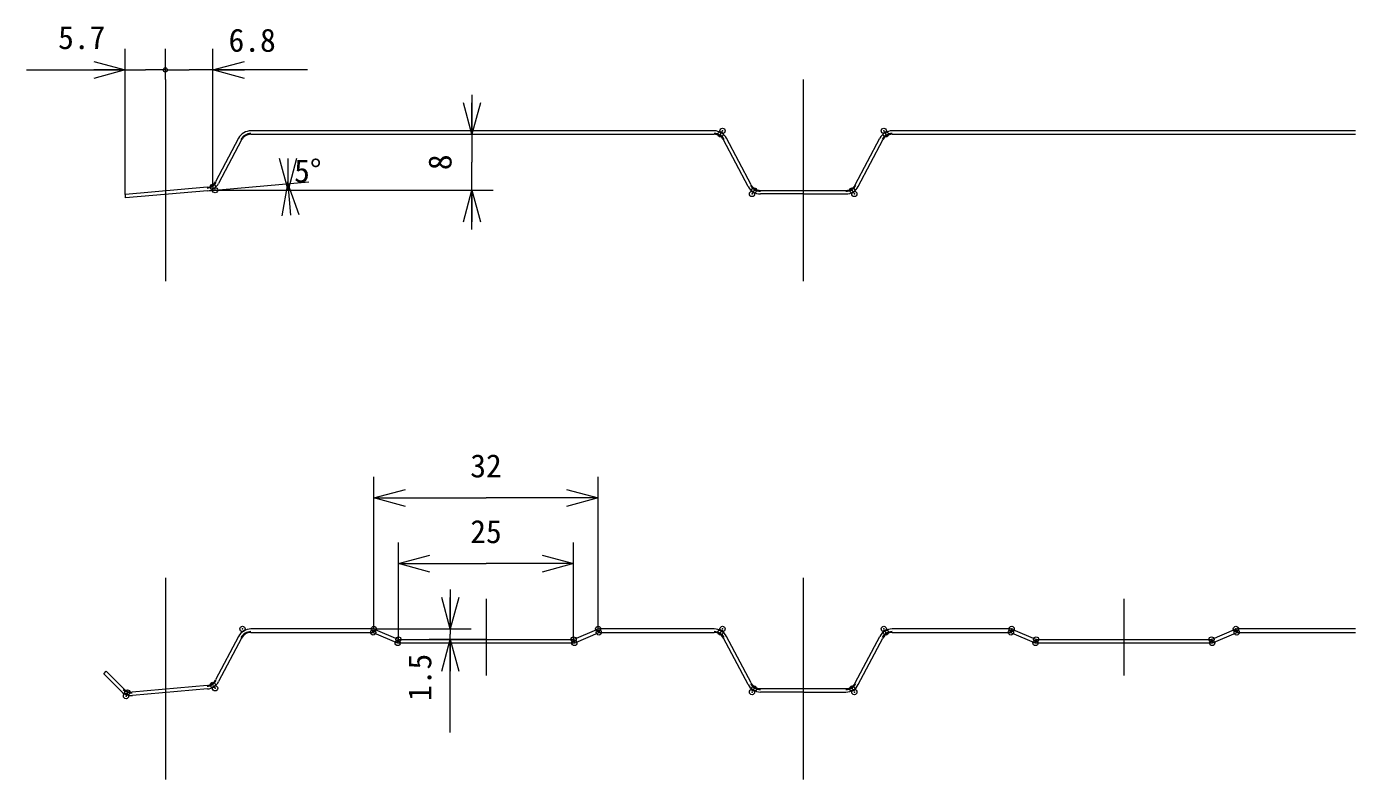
# Model space of a CAD drawing. Units: millimetres on the paper, with parts at other scales. Extents: x -208 to 189, y -184 to 139.
# Drawn here: x -126.2 to 0.2, y 1.3 to 72.8 of the extents above; entities that cross this region are included whole.
import ezdxf
from ezdxf.enums import TextEntityAlignment as Align

# ---------------------------------------------------------------- set-up
doc = ezdxf.new("R2010")
doc.units = ezdxf.units.MM
doc.header["$PDMODE"] = 32
doc.header["$PDSIZE"] = 0.5
for name, color, linetype, lineweight in [('0-0_寸法', 7, 'Continuous', 18), ('0-1_通り', 7, 'Continuous', 18), ('1-1', 7, 'Continuous', 18)]:
    doc.layers.add(name, color=color, linetype=linetype, lineweight=lineweight)
doc.styles.add('ＭＳ ゴシック', font='')
doc.styles.get('ＭＳ ゴシック').set_extended_font_data('MS Gothic')

# ---------------------------------------------------------------- blocks, each defined once
blk = doc.blocks.new('_OPEN30')
at = {"layer": '0-0_寸法'}
blk.add_line((0, 0), (-0.5, 0), dxfattribs=at)
blk.add_lwpolyline([(-0.5, 0.134), (0, 0), (-0.5, -0.134)], dxfattribs=at)
blk = doc.blocks.new('D2(1)')
at = {"layer": '0-1_通り', "color": 3}
for p, q in [((64.2812, 132.8837), (64.2812, 143.2638)), ((57.2359, 141.7638), (65.7099, 141.7638)), ((67.1386, 141.7638), (65.7099, 141.7638))]:
    blk.add_line(p, q, dxfattribs=at)
at = {"layer": '0-1_通り', "xscale": 4.5, "yscale": 4.5}
blk.add_blockref('_OPEN30', (64.2812, 141.7638), dxfattribs=at)
at = {"layer": '0-1_通り', "style": 'ＭＳ ゴシック'}
blk.add_text('5.7', height=1.65, dxfattribs=at).set_placement((59.4859, 142.7544), align=Align.BOTTOM_LEFT)
blk = doc.blocks.new('_DOT')
at = {"layer": '0-0_寸法'}
blk.add_line((-0.25, 0), (-0.5, 0), dxfattribs=at)
blk.add_circle((0, 0), 0.125, dxfattribs=at)
blk.add_circle((0, 0), 0.125, dxfattribs=at)
blk = doc.blocks.new('D3(1)')
at = {"layer": '0-1_通り', "color": 3}
for p, q in [((67.1386, 141.0751), (67.1386, 143.2638)), ((70.5247, 133.4299), (70.5247, 143.2638)), ((67.1386, 141.7638), (68.8316, 141.7638)), ((77.2721, 141.7638), (68.8316, 141.7638))]:
    blk.add_line(p, q, dxfattribs=at)
at = {"layer": '0-1_通り', "rotation": 180}
for name, p, xscale, yscale in [('_OPEN30', (70.5247, 141.7638), 4.5, 4.5), ('_DOT', (67.1386, 141.7638), 1.2, 1.2)]:
    blk.add_blockref(name, p, dxfattribs=dict(at, xscale=xscale, yscale=yscale))
at = {"layer": '0-1_通り', "style": 'ＭＳ ゴシック'}
blk.add_text('6.8', height=1.65, dxfattribs=at).set_placement((71.6471, 142.5619), align=Align.BOTTOM_LEFT)
blk = doc.blocks.new('D4(1)')
at = {"layer": '0-1_通り', "color": 3}
for p, q in [((89.0128, 139.9853), (89.0128, 135.1828)), ((73.2407, 137.1728), (90.5128, 137.1728)), ((89.0128, 130.3802), (89.0128, 135.1828)), ((70.682, 133.1927), (90.5128, 133.1927))]:
    blk.add_line(p, q, dxfattribs=at)
at = {"layer": '0-1_通り', "xscale": 4.5, "yscale": 4.5}
for p, rotation in [((89.0128, 137.1728), 270), ((89.0128, 133.1927), 90)]:
    blk.add_blockref('_OPEN30', p, dxfattribs=dict(at, rotation=rotation))
at = {"layer": '0-1_通り', "style": 'ＭＳ ゴシック'}
blk.add_text('8', height=1.65, rotation=90, dxfattribs=at).set_placement((88.0485, 134.6203), align=Align.BOTTOM_LEFT)
blk = doc.blocks.new('D5(1)')
at = {"layer": '0-1_通り', "color": 3}
for p, q in [((70.1399, 133.1453), (77.3628, 133.7772)), ((70.682, 133.1927), (77.3883, 133.1927))]:
    blk.add_line(p, q, dxfattribs=at)
for start, end in [(2.5, 6.62837), (0, 2.5)]:
    blk.add_arc((70.682, 133.1927), 5.2063, start, end, dxfattribs=at)
at = {"layer": '0-1_通り', "xscale": 4.5, "yscale": 4.5}
for p, rotation in [((75.8883, 133.1927), 270), ((75.8685, 133.6465), 95)]:
    blk.add_blockref('_OPEN30', p, dxfattribs=dict(at, rotation=rotation))
at = {"layer": '0-1_通り', "style": 'ＭＳ ゴシック'}
blk.add_text('5%%d', height=1.65, dxfattribs=at).set_placement((76.3239, 133.2463), align=Align.BOTTOM_LEFT)
blk = doc.blocks.new('D39')
at = {"layer": '0-1_通り', "color": 3}
for p, q in [((83.7636, 101.1607), (83.7636, 108.0685)), ((96.2636, 101.1607), (96.2636, 108.0685)), ((83.7636, 106.5685), (90.0136, 106.5685)), ((96.2636, 106.5685), (90.0136, 106.5685))]:
    blk.add_line(p, q, dxfattribs=at)
at = {"layer": '0-1_通り', "xscale": 4.5, "yscale": 4.5, "rotation": 180}
blk.add_blockref('_OPEN30', (83.7636, 106.5685), dxfattribs=at)
at = {"layer": '0-1_通り', "xscale": 4.5, "yscale": 4.5}
blk.add_blockref('_OPEN30', (96.2636, 106.5685), dxfattribs=at)
at = {"layer": '0-1_通り', "style": 'ＭＳ ゴシック'}
blk.add_text('25', height=1.65, dxfattribs=at).set_placement((88.8886, 107.5327), align=Align.BOTTOM_LEFT)
blk = doc.blocks.new('D40')
at = {"layer": '0-1_通り', "color": 3}
for p, q in [((87.4628, 104.7232), (87.4628, 101.5357)), ((82.0136, 101.9107), (88.9628, 101.9107)), ((87.4628, 94.5232), (87.4628, 101.5357)), ((90.0136, 101.1607), (85.9628, 101.1607))]:
    blk.add_line(p, q, dxfattribs=at)
at = {"layer": '0-1_通り', "xscale": 4.5, "yscale": 4.5}
for p, rotation in [((87.4628, 101.9107), 270), ((87.4628, 101.1607), 90)]:
    blk.add_blockref('_OPEN30', p, dxfattribs=dict(at, rotation=rotation))
at = {"layer": '0-1_通り', "style": 'ＭＳ ゴシック'}
blk.add_text('1.5', height=1.65, rotation=90, dxfattribs=at).set_placement((86.6049, 96.7732), align=Align.BOTTOM_LEFT)
blk = doc.blocks.new('D41')
at = {"layer": '0-1_通り', "color": 3}
for p, q in [((82.0136, 101.9107), (82.0136, 112.7544)), ((98.0136, 101.9107), (98.0136, 112.7544)), ((82.0136, 111.2544), (90.0136, 111.2544)), ((98.0136, 111.2544), (90.0136, 111.2544))]:
    blk.add_line(p, q, dxfattribs=at)
at = {"layer": '0-1_通り', "xscale": 4.5, "yscale": 4.5, "rotation": 180}
blk.add_blockref('_OPEN30', (82.0136, 111.2544), dxfattribs=at)
at = {"layer": '0-1_通り', "xscale": 4.5, "yscale": 4.5}
blk.add_blockref('_OPEN30', (98.0136, 111.2544), dxfattribs=at)
at = {"layer": '0-1_通り', "style": 'ＭＳ ゴシック'}
blk.add_text('32', height=1.65, dxfattribs=at).set_placement((88.8886, 112.2186), align=Align.BOTTOM_LEFT)

msp = doc.modelspace()

# ---------------------------------------------------------------- linework, layer by layer
at = {"layer": '1-1', "color": 3}
for p, q in [((-113.011, 67.801), (-113.011, 48.63)), ((-52.345, 67.801), (-52.345, 48.63)), ((-113.011, 20.451), (-113.011, 1.281)), ((-52.345, 20.451), (-52.345, 1.281)), ((-82.511, 18.46), (-82.511, 11.162)), ((-21.845, 18.46), (-21.845, 11.162))]:
    msp.add_line(p, q, dxfattribs=at)
at = {"layer": '1-1'}
for p, q in [((-106.054, 62.222), (-108.242, 58.088)), ((-105.759, 62.066), (-107.948, 57.932)), ((-60.814, 62.931), (-104.875, 62.931)), ((-104.875, 62.598), (-60.814, 62.598)), ((-57.588, 57.641), (-59.93, 62.066)), ((-57.293, 57.797), (-59.636, 62.222)), ((-47.396, 57.797), (-45.054, 62.222)), ((-47.102, 57.641), (-44.759, 62.066)), ((0.186, 62.931), (-43.875, 62.931)), ((-43.875, 62.598), (0.186, 62.598)), ((-109.039, 57.56), (-116.821, 56.879)), ((-56.409, 57.265), (-52.345, 57.265)), ((-52.345, 56.931), (-56.409, 56.931)), ((-52.345, 57.265), (-48.28, 57.265)), ((-52.345, 56.931), (-48.28, 56.931)), ((-93.315, 15.582), (-104.875, 15.582)), ((-104.875, 15.249), (-93.315, 15.249)), ((-93.184, 15.222), (-91.039, 14.302)), ((-93.052, 15.528), (-90.908, 14.609)), ((-74.115, 14.609), (-71.971, 15.528)), ((-73.984, 14.302), (-71.839, 15.222)), ((-60.814, 15.582), (-71.708, 15.582)), ((-71.708, 15.249), (-60.814, 15.249)), ((-32.648, 15.582), (-43.875, 15.582)), ((-43.875, 15.249), (-32.648, 15.249)), ((-32.517, 15.222), (-30.372, 14.302)), ((-32.386, 15.528), (-30.241, 14.609)), ((-13.449, 14.609), (-11.304, 15.528)), ((-13.317, 14.302), (-11.173, 15.222)), ((0.186, 15.582), (-11.041, 15.582)), ((-11.041, 15.249), (0.186, 15.249)), ((-106.054, 14.872), (-108.242, 10.739)), ((-105.759, 14.716), (-107.948, 10.583)), ((-90.776, 14.582), (-74.247, 14.582)), ((-90.776, 14.249), (-74.247, 14.249)), ((-57.588, 10.291), (-59.93, 14.716)), ((-57.293, 10.447), (-59.636, 14.872)), ((-47.396, 10.447), (-45.054, 14.872)), ((-47.102, 10.291), (-44.759, 14.716)), ((-30.11, 14.582), (-13.58, 14.582)), ((-30.11, 14.249), (-13.58, 14.249)), ((-118.879, 11.322), (-118.643, 11.558)), ((-116.961, 9.876), (-118.643, 11.558)), ((-117.197, 9.64), (-118.879, 11.322)), ((-109.039, 10.211), (-116.167, 9.587)), ((-109.01, 9.878), (-116.138, 9.255)), ((-56.409, 9.915), (-52.345, 9.915)), ((-52.345, 9.582), (-56.409, 9.582)), ((-52.345, 9.915), (-48.28, 9.915)), ((-52.345, 9.582), (-48.28, 9.582))]:
    msp.add_line(p, q, dxfattribs=at)
msp.add_lwpolyline([(-109.01, 57.228), (-116.792, 56.547), (-116.821, 56.879)], dxfattribs=at)
for centre, radius, start, end in [((-104.875, 61.598), 1.333, 90, 152.10273), ((-104.875, 61.598), 1, 90, 152.10273), ((-60.814, 61.598), 1.333, 27.89727, 90), ((-60.814, 61.598), 1, 27.89727, 90), ((-43.875, 61.598), 1.333, 90, 152.10273), ((-43.875, 61.598), 1, 90, 152.10273), ((-109.126, 58.556), 1, 275, 332.10273), ((-109.126, 58.556), 1.333, 275, 332.10273), ((-56.409, 58.265), 1.333, 207.89727, 270), ((-56.409, 58.265), 1, 207.89727, 270), ((-48.28, 58.265), 1, 270, 332.10273), ((-48.28, 58.265), 1.333, 270, 332.10273), ((-104.875, 14.249), 1.333, 90, 152.10273), ((-104.875, 14.249), 1, 90, 152.10273), ((-93.315, 14.915), 0.667, 66.80141, 90), ((-93.315, 14.915), 0.333, 66.80141, 90), ((-71.708, 14.915), 0.667, 90, 113.19859), ((-71.708, 14.915), 0.333, 90, 113.19859), ((-60.814, 14.249), 1.333, 27.89727, 90), ((-60.814, 14.249), 1, 27.89727, 90), ((-43.875, 14.249), 1.333, 90, 152.10273), ((-43.875, 14.249), 1, 90, 152.10273), ((-32.648, 14.915), 0.667, 66.80141, 90), ((-32.648, 14.915), 0.333, 66.80141, 90), ((-11.041, 14.915), 0.667, 90, 113.19859), ((-11.041, 14.915), 0.333, 90, 113.19859), ((-90.776, 14.915), 0.667, 246.80141, 270), ((-90.776, 14.915), 0.333, 246.80141, 270), ((-74.247, 14.915), 0.333, 270, 293.19859), ((-74.247, 14.915), 0.667, 270, 293.19859), ((-30.11, 14.915), 0.667, 246.80141, 270), ((-30.11, 14.915), 0.333, 246.80141, 270), ((-13.58, 14.915), 0.333, 270, 293.19859), ((-13.58, 14.915), 0.667, 270, 293.19859), ((-109.126, 11.207), 1, 275, 332.10273), ((-109.126, 11.207), 1.333, 275, 332.10273), ((-56.409, 10.915), 1.333, 207.89727, 270), ((-56.409, 10.915), 1, 207.89727, 270), ((-48.28, 10.915), 1, 270, 332.10273), ((-48.28, 10.915), 1.333, 270, 332.10273), ((-116.254, 10.583), 1.333, 225, 275), ((-116.254, 10.583), 1, 225, 275)]:
    msp.add_arc(centre, radius, start, end, dxfattribs=at)
at = {"layer": '1-1', "color": 1}
for centre, radius, start, end in [((-104.875, 61.598), 1.083, 90, 152.10273), ((-60.814, 61.598), 1.083, 27.89727, 90), ((-43.875, 61.598), 1.083, 90, 152.10273), ((-109.126, 58.556), 1.083, 275, 332.10273), ((-56.409, 58.265), 1.083, 207.89727, 270), ((-48.28, 58.265), 1.083, 270, 332.10273), ((-104.875, 14.249), 1.083, 90, 152.10273), ((-93.315, 14.915), 0.417, 66.80141, 90), ((-71.708, 14.915), 0.417, 90, 113.19859), ((-60.814, 14.249), 1.083, 27.89727, 90), ((-43.875, 14.249), 1.083, 90, 152.10273), ((-32.648, 14.915), 0.417, 66.80141, 90), ((-11.041, 14.915), 0.417, 90, 113.19859), ((-90.776, 14.915), 0.417, 246.80141, 270), ((-74.247, 14.915), 0.417, 270, 293.19859), ((-30.11, 14.915), 0.417, 246.80141, 270), ((-13.58, 14.915), 0.417, 270, 293.19859), ((-109.126, 11.207), 1.083, 275, 332.10273), ((-56.409, 10.915), 1.083, 207.89727, 270), ((-48.28, 10.915), 1.083, 270, 332.10273), ((-116.254, 10.583), 1.083, 225, 275)]:
    msp.add_arc(centre, radius, start, end, dxfattribs=at)
at = {"layer": '1-1'}
for p in [(-60.212, 62.598), (-60.011, 62.931), (-44.678, 62.931), (-44.477, 62.598), (-57.212, 56.931), (-57.011, 57.265), (-47.678, 57.265), (-47.477, 56.931), (-93.247, 15.249), (-93.178, 15.582), (-71.845, 15.582), (-71.776, 15.249), (-60.212, 15.249), (-60.011, 15.582), (-44.678, 15.582), (-44.477, 15.249), (-32.58, 15.249), (-32.511, 15.582), (-11.178, 15.582), (-11.11, 15.249), (-90.913, 14.249), (-90.845, 14.582), (-74.178, 14.582), (-74.11, 14.249), (-30.247, 14.249), (-30.178, 14.582), (-13.511, 14.582), (-13.443, 14.249), (-57.011, 9.915), (-47.678, 9.915), (-57.212, 9.582), (-47.477, 9.582)]:
    msp.add_point(p, dxfattribs=at)
at = {"layer": '1-1', "color": 1}
for p in [(-108.497, 57.607), (-108.287, 57.291), (-105.678, 15.582), (-108.497, 10.258), (-108.287, 9.942), (-116.757, 9.201), (-116.631, 9.546)]:
    msp.add_point(p, dxfattribs=at)

# ---------------------------------------------------------------- block references
at = {"layer": '1-1', "xscale": 1.333333, "yscale": 1.333333}
for name in ['D2(1)', 'D3(1)', 'D4(1)', 'D5(1)', 'D41', 'D39', 'D40']:
    msp.add_blockref(name, (-202.53, -120.299), dxfattribs=at)

doc.saveas('drawing.dxf')
